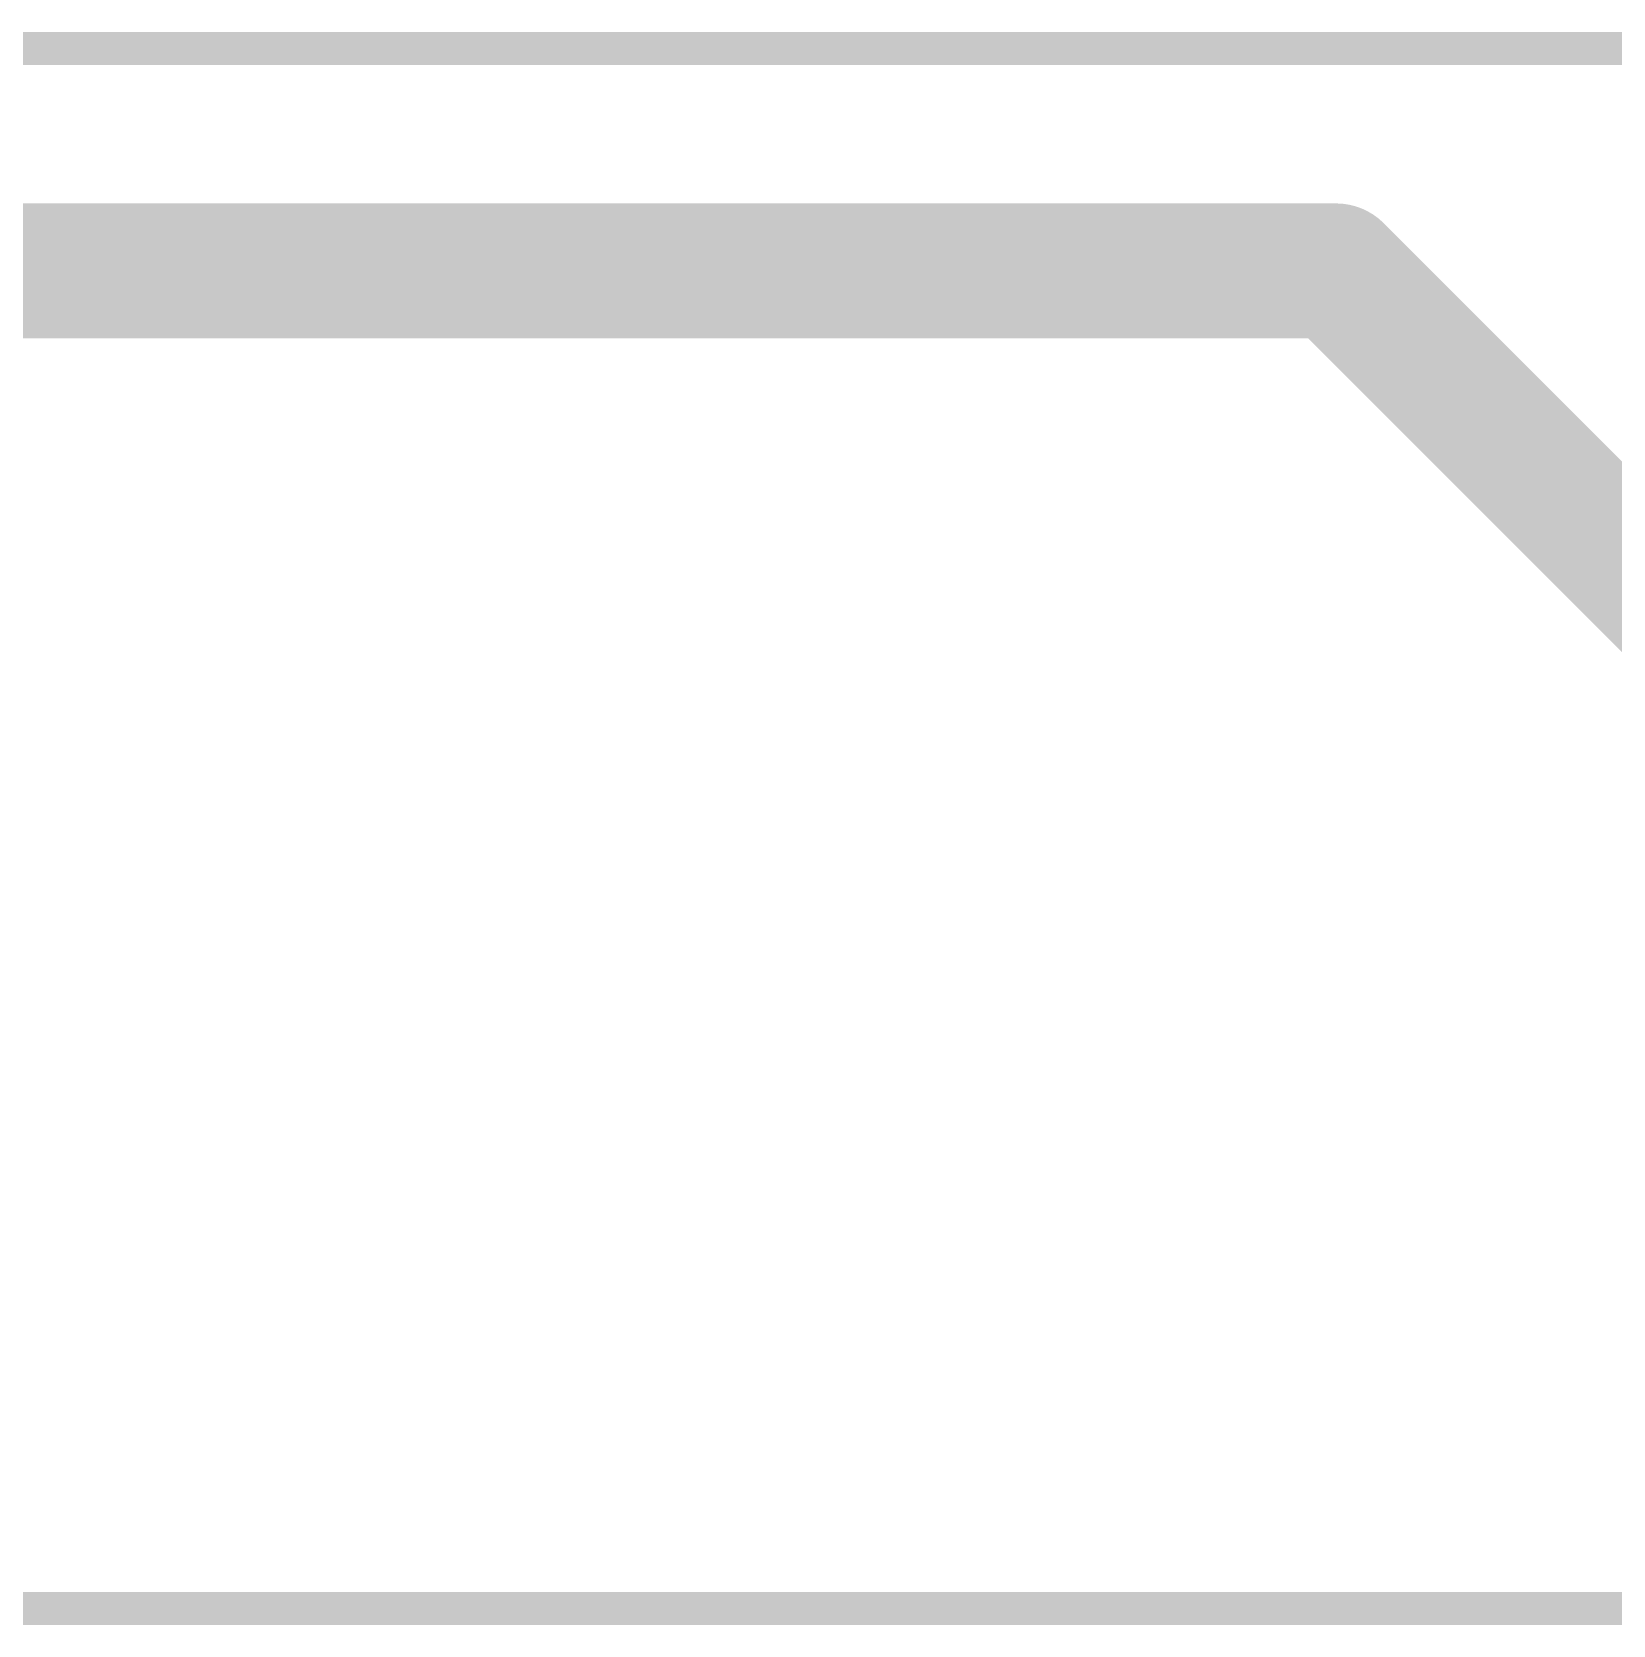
# Model space of a CAD drawing. Extents: x -94 to 81, y -32 to 34.
# Drawn here: x -13.339 to -8.575, y 13.85 to 18.65 of the extents above; entities that cross this region are included whole.
import ezdxf

# ---------------------------------------------------------------- set-up
doc = ezdxf.new("R2010")
doc.units = 0
doc.layers.add('1', color=12, linetype='CONTINUOUS')

msp = doc.modelspace()

# ---------------------------------------------------------------- linework, layer by layer
at = {"layer": '1'}
for points, const_width in [([(-19.6, 18.6), (2.5, 18.6)], 0.1), ([(-14.45, 17.93), (-9.41, 17.93)], 0.4064), ([(-9.41, 17.93), (-7.14, 15.66)], 0.4064), ([(2.5, 13.9), (-14.3, 13.9)], 0.1)]:
    msp.add_lwpolyline(points, dxfattribs=dict(at, const_width=const_width))
at = {"layer": '1', "const_width": 0.2032}
for points in [[(-9.3382, 18.0018, 1), (-9.4818, 17.8582)], [(-9.41, 17.8284, 1), (-9.41, 18.0316)]]:
    msp.add_lwpolyline(points, format="xyb", dxfattribs=at)

doc.saveas('drawing.dxf')
